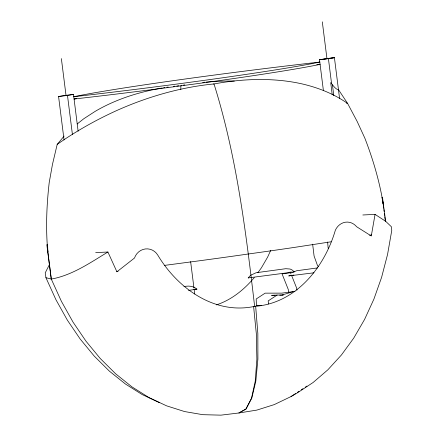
<?xml version="1.0" encoding="UTF-8"?>
<svg xmlns="http://www.w3.org/2000/svg" width="437" height="437" viewBox="0 0 437 437"><rect width="100%" height="100%" fill="white"/><g stroke="black" fill="none" stroke-linecap="round" stroke-linejoin="round"><path stroke-width="0.66" d="M47.595 244.54L47.857 251.93L51.287 279.085L61.382 301.279L72.995 322.064L86.002 341.21L100.264 358.509L115.625 373.777L131.919 386.843L148.973 397.572L166.595 405.842L184.6 411.561L202.784 414.68L220.958 415.15L238.924 412.976L256.809 410.103L274.234 404.613L291.009 396.572L297.389 392.847L313.105 382.495L327.837 369.828L341.428 354.975L353.724 338.112L364.595 319.403L373.925 299.066L381.61 277.32L387.57 254.389L391.771 230.354L391.405 226.776L385.707 221.324L375.061 214.381L362.841 214.982M180.765 89.607L180.923 85.586L181.502 85.51M375.061 214.381L371.292 235.969L356.647 226.743A15.235 13.268 -88.6 0 0 349.447 222.318L347.377 222.083A15.235 13.268 -88.6 0 0 335.381 230.119C324.511 267.57 295.226 304.179 253.602 306.435L256.322 333.693L256.88 359.187L255.241 381.184L251.51 398.183L245.949 409.027L238.93 412.976L246.015 409.016L251.783 398.145L255.836 381.097L257.906 359.039L257.841 333.475L255.656 306.146C215.097 315.448 177.788 288.54 157.79 255.137A13.7 13.028 -83 0 0 145.357 248.943L142.981 249.478A13.7 13.028 -83 0 0 134.481 258.038L116.908 271.803L107.912 252.012L95.692 252.613M64.124 136.087L57.192 144.39L52.462 164.421L49.195 182.639C46.601 205.619 45.623 228.879 47.857 251.93L47.54 247.293M270.711 250.379L267.608 257.147L261.359 267.897L257.825 272.743M49.244 264.948L45.23 272.868L45.929 277.692L55.947 299.722L67.391 320.201L80.206 339.063L94.255 356.106L109.392 371.144L125.446 384.019L142.243 394.589L159.609 402.734M248.216 277.91L250.559 275.294L256.131 272.726L285.732 268.706L290.075 269.028L291.911 269.837L294.385 271.89L248.216 277.91L248.626 277.746M254.29 277.593C244.19 289.605 231.457 299.957 216.391 304.884M77.185 123.966L83.817 118.722L95.097 111.402A213.802 139.993 13.9 0 1 162.269 88.001M57.192 144.39C76.065 131.16 96.211 119.804 117.214 110.321A213.802 129.691 -27.2 0 1 214.021 83.948A213.802 129.691 -27.2 0 1 303.114 84.144C318.928 87.946 334.3 94.059 347.633 103.482L357.176 121.502L364.851 138.174C375.197 164.869 382.736 192.772 385.505 221.324M291.009 396.572L295.57 393.573M297.28 392.448L298.984 391.323M301.268 389.82L302.972 388.695M305.255 387.193L306.965 386.068M283.225 294.964L277.113 295.073L268.165 300.913L268.608 303.972M107.912 252.012C90.082 262.806 72.171 275.305 51.287 279.085L45.929 277.692M292.539 272.366L296.641 270.749L317.497 267.914M282.635 294.806L292.752 291.807M47.207 244.633L46.825 244.72L51.287 279.085M64.059 139.933L58.574 96.517L61.95 95.927A11.93 0.393 -7.2 0 1 64.583 95.539A11.93 0.393 -7.2 0 1 67.588 95.135L73.487 94.419L78.136 131.226M73.487 94.419L70.111 95.009A11.93 0.393 -7.2 0 1 67.478 95.397A11.93 0.393 -7.2 0 1 64.474 95.801L58.574 96.517M369.609 235.27L371.505 234.92M331.148 241.781L294.412 247.402A245.195 8.128 -7.2 0 1 248.03 254.039A245.195 8.128 -7.2 0 1 199.436 260.78L164.263 265.428M290.534 275.55L288.726 275.927L313.957 272.803M183.944 286.645C188.434 285.536 193.34 286.006 196.934 289.13L188.511 290.419M292.746 275.228L293.882 275.064M295.013 291.392L281.799 293.129L265.133 293.156L256.186 298.995L256.443 305.43L257.792 305.234M213.436 84.046L214.015 83.97C236.63 156.129 245.873 231.441 254.624 306.271M116.739 271.421L118.083 271.257M289.698 272.158L291.501 272.027M194.05 289.272L196.934 289.13M64.578 95.539L67.478 95.397L72.433 134.585M277.113 295.073L271.585 295.346L274.982 295.281M279.74 295.193L283.132 295.133M261.408 305.496L256.443 305.43M382.156 197.448L382.55 197.448L383.752 208.389M346.399 103.034L347.633 103.482L338.457 89.601L338.222 89.798C334.966 88.771 332.901 85.089 330.694 82.588L332.229 94.731M318.322 266.712L317.322 265.057L314.088 256.044L312.641 244.19M291.02 273.988L290.529 272.743L282.067 273.89L288.267 289.452L288.649 292.599M291.517 275.234L296.728 288.305L296.958 290.19M382.632 201.43L383.342 204.674L382.004 197.437M384.347 213.453L384.609 215.425M384.784 216.736L385.39 221.33M339.56 98.374L334.42 57.662L328.52 58.378A11.93 0.393 -7.2 0 0 325.516 58.782A11.93 0.393 -7.2 0 0 322.883 59.17L319.507 59.765L323.391 90.475M332.437 84.865L333.802 95.676M328.416 58.64A11.93 0.393 -7.2 0 1 325.407 59.05L319.507 59.765L334.42 57.662L331.044 58.252A11.93 0.393 -7.2 0 1 328.416 58.64L331.596 83.811M322.309 21.85L326.963 58.711M190.63 261.599L193.952 287.923M194.126 289.272L194.722 294.003M61.371 58.607L66.031 95.468M383.888 209.629L384.09 211.486M163.575 87.782A213.802 139.993 13.9 0 1 164.886 87.569M166.858 87.269A213.802 139.993 13.9 0 1 168.179 87.072M173.5 86.368A213.802 139.993 13.9 0 1 174.838 86.204M176.854 85.974A213.802 139.993 13.9 0 1 178.875 85.761M183.496 85.089A213.802 139.987 13.9 0 1 184.796 84.86M202.713 82.418A213.802 139.987 13.9 0 1 204.745 82.222M206.106 82.096A213.802 139.987 13.9 0 1 234.336 81.058M76.448 98.533A191.881 6.364 -7.2 0 0 74.066 99.024A191.881 6.364 -7.2 0 0 320.092 64.37A191.881 6.364 -7.2 0 0 316.781 64.747M328.247 248.626A83.986 77.092 87.2 0 1 327.663 242.005M319.802 62.065A191.881 6.364 -7.2 0 0 73.777 96.724A191.881 6.364 -7.2 0 0 319.802 62.065"/></g></svg>
